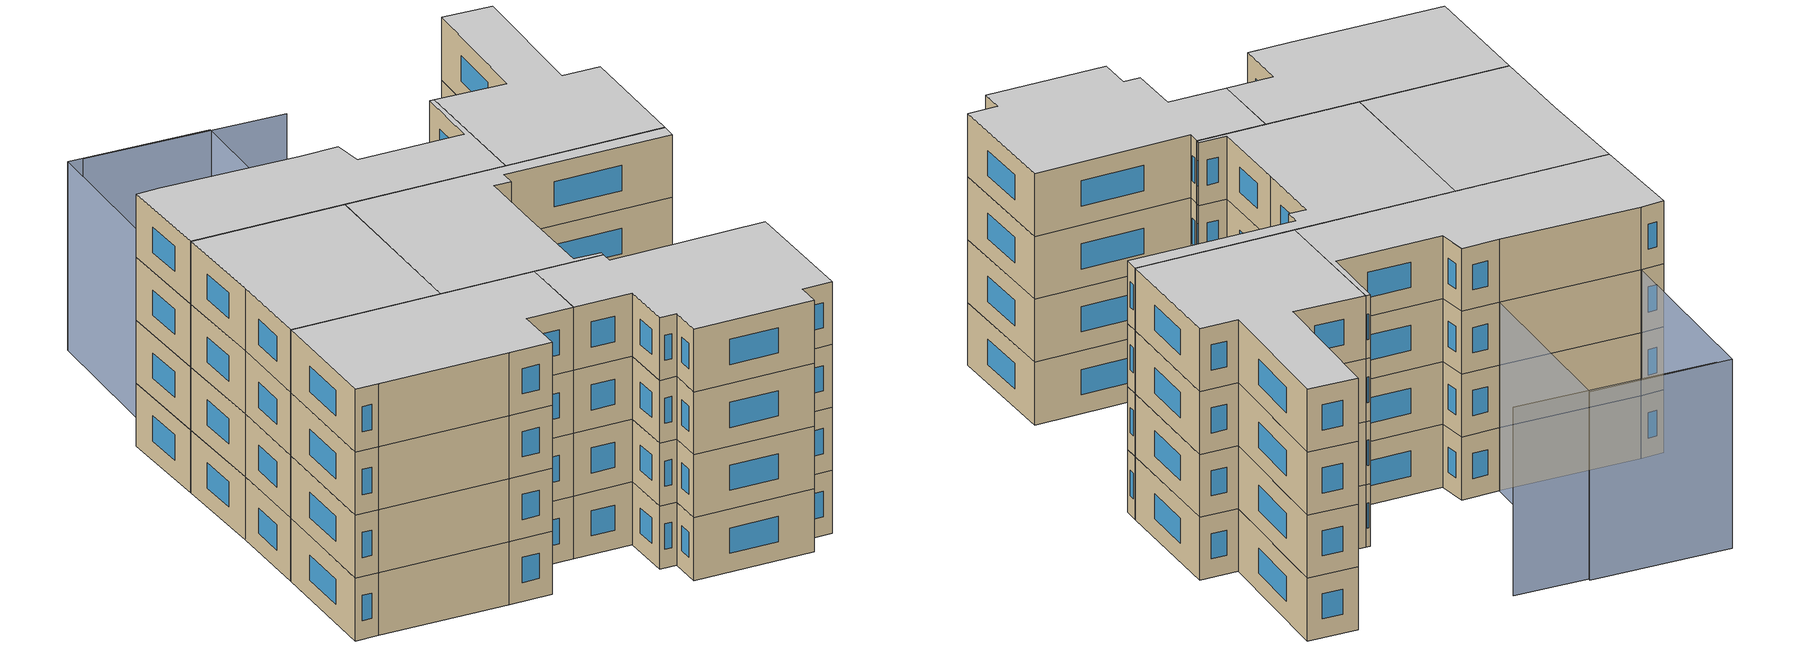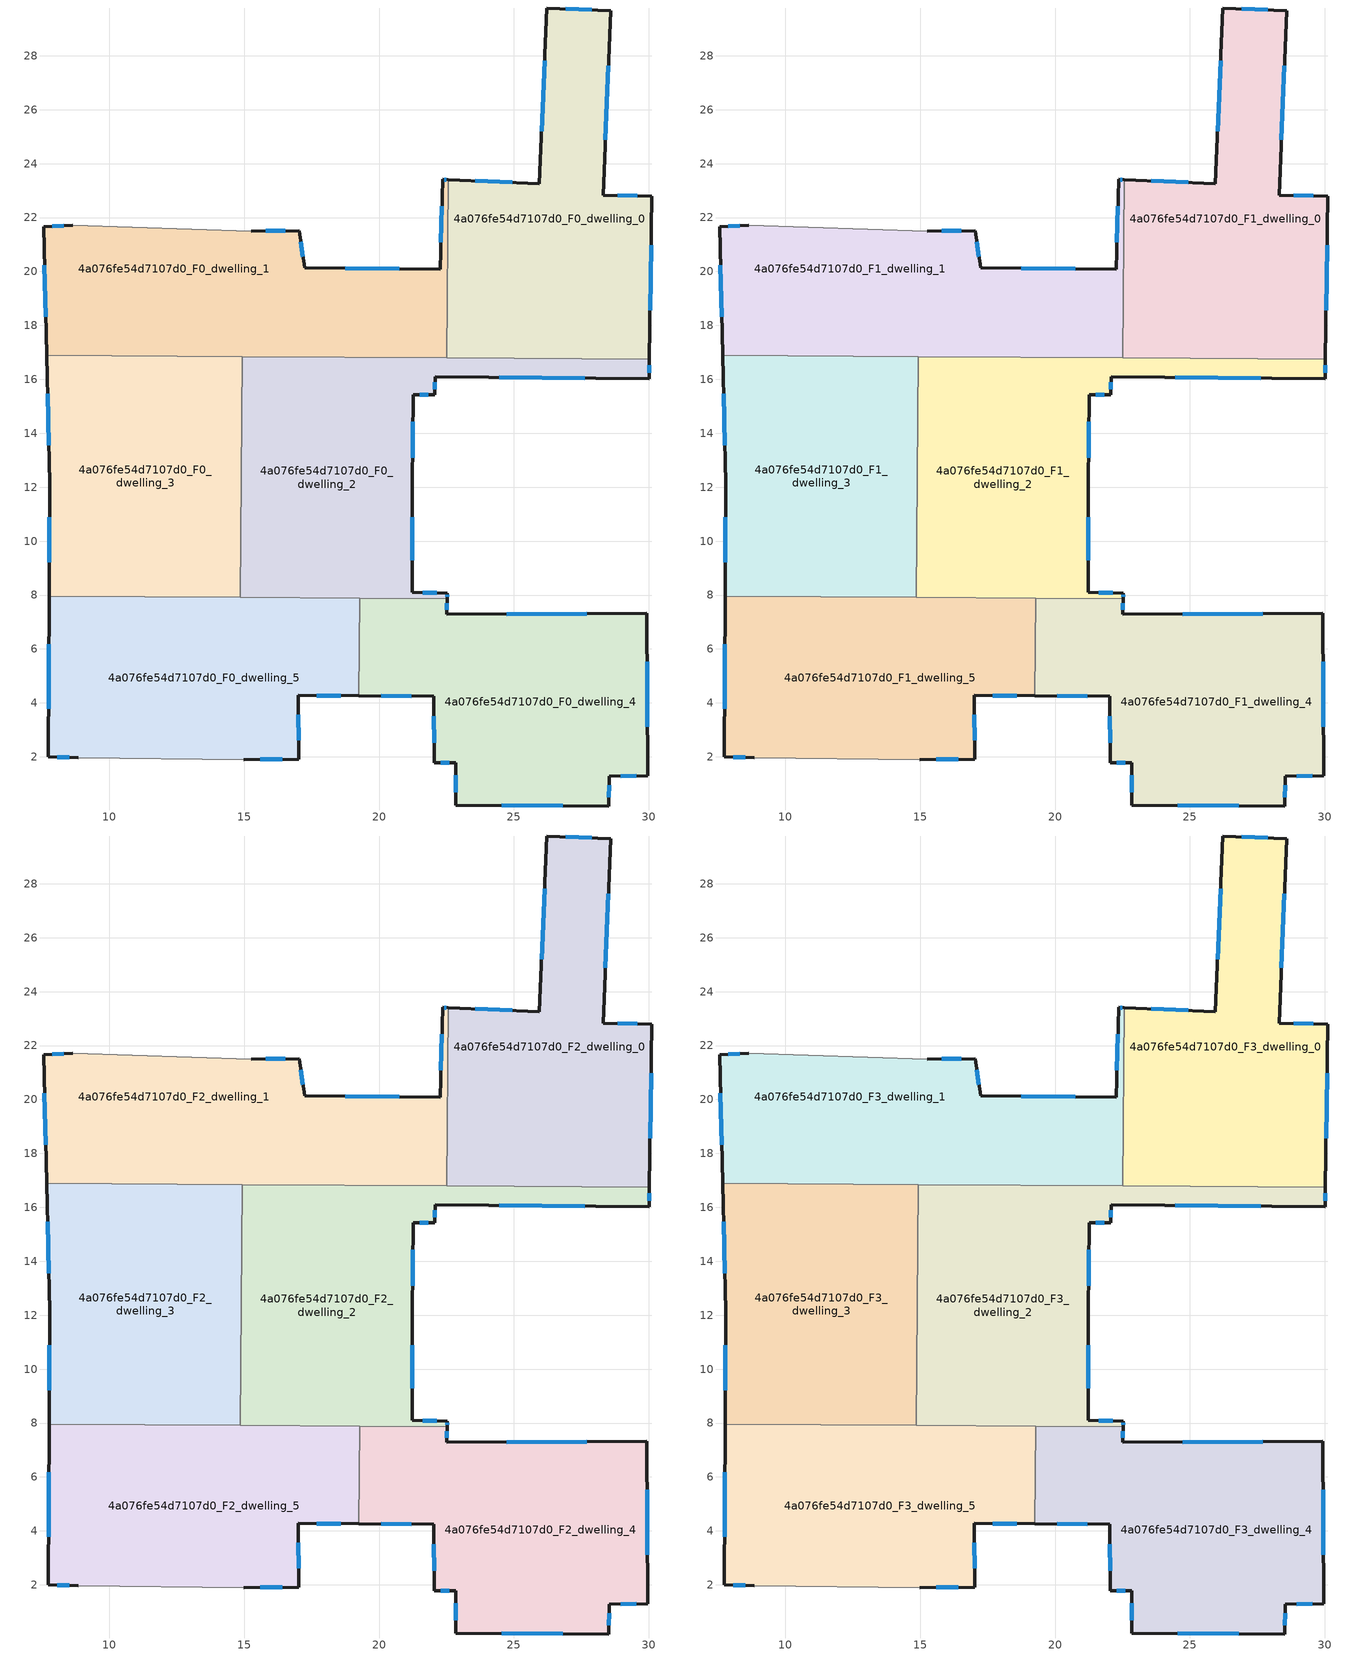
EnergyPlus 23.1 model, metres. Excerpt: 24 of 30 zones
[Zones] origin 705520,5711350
4a076fe54d7107d0_F0_dwelling_0
 floor ground (EU_floor_Construction): 28.59,29.67 28.31,22.83 30.12,22.79 30.02,16.74 22.52,16.79 22.56,23.4 25.94,23.26 26.22,29.77 z0
 wall outside (EU_wall_Construction): 30.02,16.74 30.12,22.79 28.31,22.83 28.59,29.67 26.22,29.77 25.94,23.26 22.56,23.4 z0:3
 wall to 4a076fe54d7107d0_F0_dwelling_1 (EU_wall_Construction): 22.56,23.4 22.52,16.79 z0:3
 wall to 4a076fe54d7107d0_F0_dwelling_2 (EU_wall_Construction): 22.52,16.79 30.02,16.74 z0:3
 window (EU_Window_Construction): 27.88,29.7 26.93,29.74 / 28.39,24.88 28.51,27.62 / 29.58,22.8 28.85,22.82 / 30.05,18.55 30.09,20.98 / 24.93,23.3 23.57,23.36 / 26.14,27.82 26.03,25.21 z0.9:2.1
4a076fe54d7107d0_F0_dwelling_1
 floor ground (EU_floor_Construction): 22.56,23.4 22.52,16.79 7.67,16.89 7.56,21.66 8.63,21.71 15.27,21.5 17.05,21.52 17.23,20.13 22.26,20.09 22.35,23.41 z0
 wall outside (EU_wall_Construction): 22.56,23.4 22.35,23.41 22.26,20.09 17.23,20.13 17.05,21.52 15.27,21.5 / 8.63,21.71 7.56,21.66 7.67,16.89 z0:3
 wall adiabatic (EU_wall_Construction): 15.27,21.5 8.63,21.71 z0:3
 wall to 4a076fe54d7107d0_F0_dwelling_3 (EU_wall_Construction): 7.67,16.89 14.92,16.84 z0:3
 wall to 4a076fe54d7107d0_F0_dwelling_2 (EU_wall_Construction): 14.92,16.84 22.52,16.79 z0:3
 window (EU_Window_Construction): 22.5,23.41 22.41,23.41 / 7.59,20.23 7.63,18.32 / 8.31,21.69 7.88,21.67 / 16.51,21.51 15.8,21.5 / 17.18,20.55 17.1,21.1 / 20.75,20.1 18.74,20.12 / 22.32,22.42 22.29,21.08 z0.9:2.1
4a076fe54d7107d0_F0_dwelling_2
 floor ground (EU_floor_Construction): 30.02,16.74 30.01,16.03 22.07,16.1 22.07,15.43 21.26,15.43 21.23,12.09 21.23,8.1 22.52,8.07 22.52,7.87 14.86,7.92 14.92,16.84 z0
 wall outside (EU_wall_Construction): 22.52,7.87 22.52,8.07 21.23,8.1 21.23,12.09 21.26,15.43 22.07,15.43 22.07,16.1 30.01,16.03 30.02,16.74 z0:3
 wall to 4a076fe54d7107d0_F0_dwelling_5 (EU_wall_Construction): 14.86,7.92 19.27,7.89 z0:3
 wall to 4a076fe54d7107d0_F0_dwelling_3 (EU_wall_Construction): 14.92,16.84 14.86,7.92 z0:3
 wall to 4a076fe54d7107d0_F0_dwelling_4 (EU_wall_Construction): 19.27,7.89 22.52,7.87 z0:3
 window (EU_Window_Construction): 30.01,16.24 30.02,16.53 / 24.45,16.08 27.63,16.05 / 22.07,15.63 22.07,15.9 / 21.5,15.43 21.83,15.43 / 21.24,13.09 21.25,14.43 / 21.23,9.29 21.23,10.89 / 22.14,8.08 21.62,8.09 / 22.52,7.93 22.52,8.01 z0.9:2.1
4a076fe54d7107d0_F0_dwelling_3
 floor ground (EU_floor_Construction): 14.92,16.84 14.86,7.92 7.76,7.96 7.78,12.14 7.67,16.89 z0
 wall outside (EU_wall_Construction): 7.67,16.89 7.78,12.14 7.76,7.96 z0:3
 wall to 4a076fe54d7107d0_F0_dwelling_5 (EU_wall_Construction): 7.76,7.96 14.86,7.92 z0:3
 window (EU_Window_Construction): 7.7,15.47 7.75,13.56 / 7.78,10.89 7.77,9.21 z0.9:2.1
4a076fe54d7107d0_F0_dwelling_4
 floor ground (EU_floor_Construction): 29.93,7.33 29.96,1.3 28.54,1.28 28.52,0.18 22.84,0.21 22.85,1.78 22.05,1.79 22.02,4.25 19.25,4.26 19.27,7.89 22.52,7.87 22.51,7.28 z0
 wall outside (EU_wall_Construction): 19.25,4.26 22.02,4.25 22.05,1.79 22.85,1.78 22.84,0.21 28.52,0.18 28.54,1.28 29.96,1.3 29.93,7.33 22.51,7.28 22.52,7.87 z0:3
 wall to 4a076fe54d7107d0_F0_dwelling_5 (EU_wall_Construction): 19.27,7.89 19.25,4.26 z0:3
 window (EU_Window_Construction): 28.96,1.29 29.53,1.3 / 28.53,0.51 28.53,0.95 / 24.54,0.2 26.82,0.19 / 22.85,1.31 22.84,0.68 / 22.29,1.78 22.61,1.78 / 22.03,3.51 22.04,2.52 / 20.08,4.26 21.19,4.25 / 22.52,7.46 22.52,7.69 / 27.71,7.31 24.73,7.3 / 29.95,3.11 29.94,5.52 z0.9:2.1
4a076fe54d7107d0_F0_dwelling_5
 floor ground (EU_floor_Construction): 19.27,7.89 19.25,4.26 17.01,4.28 17.01,1.9 14.98,1.9 8.85,1.97 7.73,2 7.76,7.96 z0
 wall outside (EU_wall_Construction): 14.98,1.9 17.01,1.9 17.01,4.28 19.25,4.26 / 7.76,7.96 7.73,2 8.85,1.97 z0:3
 wall adiabatic (EU_wall_Construction): 8.85,1.97 14.98,1.9 z0:3
 window (EU_Window_Construction): 15.59,1.9 16.41,1.9 / 8.07,1.99 8.51,1.98 / 7.75,6.18 7.74,3.78 / 17.68,4.27 18.58,4.27 / 17.01,2.61 17.01,3.57 z0.9:2.1
4a076fe54d7107d0_F1_dwelling_0
 floor to 4a076fe54d7107d0_F0_dwelling_0 (EU_floor_Construction): 28.59,29.67 28.31,22.83 30.12,22.79 30.02,16.74 22.52,16.79 22.56,23.4 25.94,23.26 26.22,29.77 z3
 wall outside (EU_wall_Construction): 30.02,16.74 30.12,22.79 28.31,22.83 28.59,29.67 26.22,29.77 25.94,23.26 22.56,23.4 z3:6
 wall to 4a076fe54d7107d0_F1_dwelling_1 (EU_wall_Construction): 22.56,23.4 22.52,16.79 z3:6
 wall to 4a076fe54d7107d0_F1_dwelling_2 (EU_wall_Construction): 22.52,16.79 30.02,16.74 z3:6
 window (EU_Window_Construction): 27.88,29.7 26.93,29.74 / 28.39,24.88 28.51,27.62 / 29.58,22.8 28.85,22.82 / 30.05,18.55 30.09,20.98 / 24.93,23.3 23.57,23.36 / 26.14,27.82 26.03,25.21 z3.9:5.1
4a076fe54d7107d0_F1_dwelling_1
 floor to 4a076fe54d7107d0_F0_dwelling_1 (EU_floor_Construction): 22.56,23.4 22.52,16.79 7.67,16.89 7.55,21.66 8.63,21.71 15.27,21.5 17.04,21.52 17.23,20.13 22.26,20.09 22.35,23.41 z3
 wall outside (EU_wall_Construction): 22.56,23.4 22.35,23.41 22.26,20.09 17.23,20.13 17.05,21.52 15.27,21.5 / 8.63,21.71 7.56,21.66 7.67,16.89 z3:6
 wall adiabatic (EU_wall_Construction): 15.27,21.5 8.63,21.71 z3:6
 wall to 4a076fe54d7107d0_F1_dwelling_3 (EU_wall_Construction): 7.67,16.89 14.92,16.84 z3:6
 wall to 4a076fe54d7107d0_F1_dwelling_2 (EU_wall_Construction): 14.92,16.84 22.52,16.79 z3:6
 window (EU_Window_Construction): 22.5,23.41 22.41,23.41 / 7.59,20.23 7.63,18.32 / 8.31,21.69 7.88,21.67 / 16.51,21.51 15.8,21.5 / 17.18,20.55 17.1,21.1 / 20.75,20.1 18.74,20.12 / 22.32,22.42 22.29,21.08 z3.9:5.1
4a076fe54d7107d0_F1_dwelling_2
 floor to 4a076fe54d7107d0_F0_dwelling_2 (EU_floor_Construction): 30.02,16.74 30.01,16.03 22.07,16.1 22.07,15.43 21.26,15.43 21.23,12.09 21.23,8.1 22.52,8.07 22.52,7.87 14.86,7.92 14.92,16.84 z3
 wall outside (EU_wall_Construction): 22.52,7.87 22.52,8.07 21.23,8.1 21.23,12.09 21.26,15.43 22.07,15.43 22.07,16.1 30.01,16.03 30.02,16.74 z3:6
 wall to 4a076fe54d7107d0_F1_dwelling_5 (EU_wall_Construction): 14.86,7.92 19.27,7.89 z3:6
 wall to 4a076fe54d7107d0_F1_dwelling_3 (EU_wall_Construction): 14.92,16.84 14.86,7.92 z3:6
 wall to 4a076fe54d7107d0_F1_dwelling_4 (EU_wall_Construction): 19.27,7.89 22.52,7.87 z3:6
 window (EU_Window_Construction): 30.01,16.24 30.02,16.53 / 24.45,16.08 27.63,16.05 / 22.07,15.63 22.07,15.9 / 21.5,15.43 21.83,15.43 / 21.24,13.09 21.25,14.43 / 21.23,9.29 21.23,10.89 / 22.14,8.08 21.62,8.09 / 22.52,7.93 22.52,8.01 z3.9:5.1
4a076fe54d7107d0_F1_dwelling_3
 floor to 4a076fe54d7107d0_F0_dwelling_3 (EU_floor_Construction): 14.92,16.84 14.86,7.92 7.76,7.96 7.78,12.14 7.67,16.89 z3
 wall outside (EU_wall_Construction): 7.67,16.89 7.78,12.14 7.76,7.96 z3:6
 wall to 4a076fe54d7107d0_F1_dwelling_5 (EU_wall_Construction): 7.76,7.96 14.86,7.92 z3:6
 window (EU_Window_Construction): 7.7,15.47 7.75,13.56 / 7.78,10.89 7.77,9.21 z3.9:5.1
4a076fe54d7107d0_F1_dwelling_4
 floor to 4a076fe54d7107d0_F0_dwelling_4 (EU_floor_Construction): 29.92,7.33 29.96,1.3 28.54,1.28 28.52,0.18 22.84,0.21 22.85,1.78 22.05,1.79 22.02,4.25 19.25,4.26 19.27,7.89 22.52,7.87 22.51,7.28 z3
 wall outside (EU_wall_Construction): 19.25,4.26 22.02,4.25 22.05,1.79 22.85,1.78 22.84,0.21 28.52,0.18 28.54,1.28 29.96,1.3 29.93,7.33 22.51,7.28 22.52,7.87 z3:6
 wall to 4a076fe54d7107d0_F1_dwelling_5 (EU_wall_Construction): 19.27,7.89 19.25,4.26 z3:6
 window (EU_Window_Construction): 28.96,1.29 29.53,1.3 / 28.53,0.51 28.53,0.95 / 24.54,0.2 26.82,0.19 / 22.85,1.31 22.84,0.68 / 22.29,1.78 22.61,1.78 / 22.03,3.51 22.04,2.52 / 20.08,4.26 21.19,4.25 / 22.52,7.46 22.52,7.69 / 27.71,7.31 24.73,7.3 / 29.95,3.11 29.94,5.52 z3.9:5.1
4a076fe54d7107d0_F1_dwelling_5
 floor to 4a076fe54d7107d0_F0_dwelling_5 (EU_floor_Construction): 19.27,7.89 19.25,4.26 17.01,4.28 17.01,1.9 14.98,1.9 8.85,1.97 7.73,2 7.76,7.96 z3
 wall outside (EU_wall_Construction): 14.98,1.9 17.01,1.9 17.01,4.28 19.25,4.26 / 7.76,7.96 7.73,2 8.85,1.97 z3:6
 wall adiabatic (EU_wall_Construction): 8.85,1.97 14.98,1.9 z3:6
 window (EU_Window_Construction): 15.59,1.9 16.41,1.9 / 8.07,1.99 8.51,1.98 / 7.75,6.18 7.74,3.78 / 17.68,4.27 18.58,4.27 / 17.01,2.61 17.01,3.57 z3.9:5.1
4a076fe54d7107d0_F2_dwelling_0
 floor to 4a076fe54d7107d0_F1_dwelling_0 (EU_floor_Construction): 28.59,29.67 28.31,22.83 30.12,22.79 30.02,16.74 22.52,16.79 22.56,23.4 25.94,23.26 26.22,29.77 z6
 wall outside (EU_wall_Construction): 30.02,16.74 30.12,22.79 28.31,22.83 28.59,29.67 26.22,29.77 25.94,23.26 22.56,23.4 z6:9
 wall to 4a076fe54d7107d0_F2_dwelling_1 (EU_wall_Construction): 22.56,23.4 22.52,16.79 z6:9
 wall to 4a076fe54d7107d0_F2_dwelling_2 (EU_wall_Construction): 22.52,16.79 30.02,16.74 z6:9
 window (EU_Window_Construction): 27.88,29.7 26.93,29.74 / 28.39,24.88 28.51,27.62 / 29.58,22.8 28.85,22.82 / 30.05,18.55 30.09,20.98 / 24.93,23.3 23.57,23.36 / 26.14,27.82 26.03,25.21 z6.9:8.1
4a076fe54d7107d0_F2_dwelling_1
 floor to 4a076fe54d7107d0_F1_dwelling_1 (EU_floor_Construction): 22.56,23.4 22.52,16.79 7.67,16.89 7.55,21.66 8.63,21.71 15.27,21.5 17.04,21.52 17.23,20.13 22.26,20.09 22.35,23.41 z6
 wall outside (EU_wall_Construction): 22.56,23.4 22.35,23.41 22.26,20.09 17.23,20.13 17.05,21.52 15.27,21.5 / 8.63,21.71 7.56,21.66 7.67,16.89 z6:9
 wall adiabatic (EU_wall_Construction): 15.27,21.5 8.63,21.71 z6:9
 wall to 4a076fe54d7107d0_F2_dwelling_3 (EU_wall_Construction): 7.67,16.89 14.92,16.84 z6:9
 wall to 4a076fe54d7107d0_F2_dwelling_2 (EU_wall_Construction): 14.92,16.84 22.52,16.79 z6:9
 window (EU_Window_Construction): 22.5,23.41 22.41,23.41 / 7.59,20.23 7.63,18.32 / 8.31,21.69 7.88,21.67 / 16.51,21.51 15.8,21.5 / 17.18,20.55 17.1,21.1 / 20.75,20.1 18.74,20.12 / 22.32,22.42 22.29,21.08 z6.9:8.1
4a076fe54d7107d0_F2_dwelling_2
 floor to 4a076fe54d7107d0_F1_dwelling_2 (EU_floor_Construction): 30.02,16.74 30.01,16.03 22.07,16.1 22.07,15.43 21.26,15.43 21.23,12.09 21.23,8.1 22.52,8.07 22.52,7.87 14.86,7.92 14.92,16.84 z6
 wall outside (EU_wall_Construction): 22.52,7.87 22.52,8.07 21.23,8.1 21.23,12.09 21.26,15.43 22.07,15.43 22.07,16.1 30.01,16.03 30.02,16.74 z6:9
 wall to 4a076fe54d7107d0_F2_dwelling_5 (EU_wall_Construction): 14.86,7.92 19.27,7.89 z6:9
 wall to 4a076fe54d7107d0_F2_dwelling_3 (EU_wall_Construction): 14.92,16.84 14.86,7.92 z6:9
 wall to 4a076fe54d7107d0_F2_dwelling_4 (EU_wall_Construction): 19.27,7.89 22.52,7.87 z6:9
 window (EU_Window_Construction): 30.01,16.24 30.02,16.53 / 24.45,16.08 27.63,16.05 / 22.07,15.63 22.07,15.9 / 21.5,15.43 21.83,15.43 / 21.24,13.09 21.25,14.43 / 21.23,9.29 21.23,10.89 / 22.14,8.08 21.62,8.09 / 22.52,7.93 22.52,8.01 z6.9:8.1
4a076fe54d7107d0_F2_dwelling_3
 floor to 4a076fe54d7107d0_F1_dwelling_3 (EU_floor_Construction): 14.92,16.84 14.86,7.92 7.76,7.96 7.78,12.14 7.67,16.89 z6
 wall outside (EU_wall_Construction): 7.67,16.89 7.78,12.14 7.76,7.96 z6:9
 wall to 4a076fe54d7107d0_F2_dwelling_5 (EU_wall_Construction): 7.76,7.96 14.86,7.92 z6:9
 window (EU_Window_Construction): 7.7,15.47 7.75,13.56 / 7.78,10.89 7.77,9.21 z6.9:8.1
4a076fe54d7107d0_F2_dwelling_4
 floor to 4a076fe54d7107d0_F1_dwelling_4 (EU_floor_Construction): 29.92,7.33 29.96,1.3 28.54,1.28 28.52,0.18 22.84,0.21 22.85,1.78 22.05,1.79 22.02,4.25 19.25,4.26 19.27,7.89 22.52,7.87 22.51,7.28 z6
 wall outside (EU_wall_Construction): 19.25,4.26 22.02,4.25 22.05,1.79 22.85,1.78 22.84,0.21 28.52,0.18 28.54,1.28 29.96,1.3 29.93,7.33 22.51,7.28 22.52,7.87 z6:9
 wall to 4a076fe54d7107d0_F2_dwelling_5 (EU_wall_Construction): 19.27,7.89 19.25,4.26 z6:9
 window (EU_Window_Construction): 28.96,1.29 29.53,1.3 / 28.53,0.51 28.53,0.95 / 24.54,0.2 26.82,0.19 / 22.85,1.31 22.84,0.68 / 22.29,1.78 22.61,1.78 / 22.03,3.51 22.04,2.52 / 20.08,4.26 21.19,4.25 / 22.52,7.46 22.52,7.69 / 27.71,7.31 24.73,7.3 / 29.95,3.11 29.94,5.52 z6.9:8.1
4a076fe54d7107d0_F2_dwelling_5
 floor to 4a076fe54d7107d0_F1_dwelling_5 (EU_floor_Construction): 19.27,7.89 19.25,4.26 17.01,4.28 17.01,1.9 14.98,1.9 8.85,1.97 7.73,2 7.76,7.96 z6
 wall outside (EU_wall_Construction): 14.98,1.9 17.01,1.9 17.01,4.28 19.25,4.26 / 7.76,7.96 7.73,2 8.85,1.97 z6:9
 wall adiabatic (EU_wall_Construction): 8.85,1.97 14.98,1.9 z6:9
 window (EU_Window_Construction): 15.59,1.9 16.41,1.9 / 8.07,1.99 8.51,1.98 / 7.75,6.18 7.74,3.78 / 17.68,4.27 18.58,4.27 / 17.01,2.61 17.01,3.57 z6.9:8.1
4a076fe54d7107d0_F3_dwelling_0
 floor to 4a076fe54d7107d0_F2_dwelling_0 (EU_floor_Construction): 28.59,29.67 28.31,22.83 30.12,22.79 30.02,16.74 22.52,16.79 22.56,23.4 25.94,23.26 26.22,29.77 z9
 wall outside (EU_wall_Construction): 30.02,16.74 30.12,22.79 28.31,22.83 28.59,29.67 26.22,29.77 25.94,23.26 22.56,23.4 z9:12
 wall to 4a076fe54d7107d0_F3_dwelling_1 (EU_wall_Construction): 22.56,23.4 22.52,16.79 z9:12
 wall to 4a076fe54d7107d0_F3_dwelling_2 (EU_wall_Construction): 22.52,16.79 30.02,16.74 z9:12
 window (EU_Window_Construction): 27.88,29.7 26.93,29.74 / 28.39,24.88 28.51,27.62 / 29.58,22.8 28.85,22.82 / 30.05,18.55 30.09,20.98 / 24.93,23.3 23.57,23.36 / 26.14,27.82 26.03,25.21 z9.9:11.1
 ceiling to 4a076fe54d7107d0_F4_dwelling_0 (EU_floor_Construction): 30.02,16.74 30.12,22.79 28.31,22.83 28.59,29.67 26.22,29.77 25.94,23.26 22.56,23.4 22.52,16.79 z12
4a076fe54d7107d0_F3_dwelling_1
 floor to 4a076fe54d7107d0_F2_dwelling_1 (EU_floor_Construction): 22.56,23.4 22.52,16.79 7.67,16.89 7.55,21.66 8.63,21.71 15.27,21.5 17.04,21.52 17.23,20.13 22.26,20.09 22.35,23.41 z9
 wall outside (EU_wall_Construction): 22.56,23.4 22.35,23.41 22.26,20.09 17.23,20.13 17.05,21.52 15.27,21.5 / 8.63,21.71 7.56,21.66 7.67,16.89 z9:12
 wall adiabatic (EU_wall_Construction): 15.27,21.5 8.63,21.71 z9:12
 wall to 4a076fe54d7107d0_F3_dwelling_3 (EU_wall_Construction): 7.67,16.89 14.92,16.84 z9:12
 wall to 4a076fe54d7107d0_F3_dwelling_2 (EU_wall_Construction): 14.92,16.84 22.52,16.79 z9:12
 window (EU_Window_Construction): 22.5,23.41 22.41,23.41 / 7.59,20.23 7.63,18.32 / 8.31,21.69 7.88,21.67 / 16.51,21.51 15.8,21.5 / 17.18,20.55 17.1,21.1 / 20.75,20.1 18.74,20.12 / 22.32,22.42 22.29,21.08 z9.9:11.1
 ceiling to 4a076fe54d7107d0_F4_dwelling_1 (EU_floor_Construction): 22.52,16.79 22.56,23.4 22.35,23.41 22.26,20.09 17.23,20.13 17.04,21.52 15.27,21.5 8.63,21.71 7.55,21.66 7.67,16.89 z12
4a076fe54d7107d0_F3_dwelling_2
 floor to 4a076fe54d7107d0_F2_dwelling_2 (EU_floor_Construction): 30.02,16.74 30.01,16.03 22.07,16.1 22.07,15.43 21.26,15.43 21.23,12.09 21.23,8.1 22.52,8.07 22.52,7.87 14.86,7.92 14.92,16.84 z9
 wall outside (EU_wall_Construction): 22.52,7.87 22.52,8.07 21.23,8.1 21.23,12.09 21.26,15.43 22.07,15.43 22.07,16.1 30.01,16.03 30.02,16.74 z9:12
 wall to 4a076fe54d7107d0_F3_dwelling_5 (EU_wall_Construction): 14.86,7.92 19.27,7.89 z9:12
 wall to 4a076fe54d7107d0_F3_dwelling_3 (EU_wall_Construction): 14.92,16.84 14.86,7.92 z9:12
 wall to 4a076fe54d7107d0_F3_dwelling_4 (EU_wall_Construction): 19.27,7.89 22.52,7.87 z9:12
 window (EU_Window_Construction): 30.01,16.24 30.02,16.53 / 24.45,16.08 27.63,16.05 / 22.07,15.63 22.07,15.9 / 21.5,15.43 21.83,15.43 / 21.24,13.09 21.25,14.43 / 21.23,9.29 21.23,10.89 / 22.14,8.08 21.62,8.09 / 22.52,7.93 22.52,8.01 z9.9:11.1
 ceiling to 4a076fe54d7107d0_F4_dwelling_2 (EU_floor_Construction): 22.52,8.07 21.23,8.1 21.23,12.09 21.26,15.43 22.07,15.43 22.07,16.1 30.01,16.03 30.02,16.74 14.92,16.84 14.86,7.92 22.52,7.87 z12
4a076fe54d7107d0_F3_dwelling_3
 floor to 4a076fe54d7107d0_F2_dwelling_3 (EU_floor_Construction): 14.92,16.84 14.86,7.92 7.76,7.96 7.78,12.14 7.67,16.89 z9
 wall outside (EU_wall_Construction): 7.67,16.89 7.78,12.14 7.76,7.96 z9:12
 wall to 4a076fe54d7107d0_F3_dwelling_5 (EU_wall_Construction): 7.76,7.96 14.86,7.92 z9:12
 window (EU_Window_Construction): 7.7,15.47 7.75,13.56 / 7.78,10.89 7.77,9.21 z9.9:11.1
 ceiling to 4a076fe54d7107d0_F4_dwelling_3 (EU_floor_Construction): 14.86,7.92 14.92,16.84 7.67,16.89 7.78,12.14 7.76,7.96 z12
4a076fe54d7107d0_F3_dwelling_4
 floor to 4a076fe54d7107d0_F2_dwelling_4 (EU_floor_Construction): 29.92,7.33 29.96,1.3 28.54,1.28 28.52,0.18 22.84,0.21 22.85,1.78 22.05,1.79 22.02,4.25 19.25,4.26 19.27,7.89 22.52,7.87 22.51,7.28 z9
 wall outside (EU_wall_Construction): 19.25,4.26 22.02,4.25 22.05,1.79 22.85,1.78 22.84,0.21 28.52,0.18 28.54,1.28 29.96,1.3 29.93,7.33 22.51,7.28 22.52,7.87 z9:12
 wall to 4a076fe54d7107d0_F3_dwelling_5 (EU_wall_Construction): 19.27,7.89 19.25,4.26 z9:12
 window (EU_Window_Construction): 28.96,1.29 29.53,1.3 / 28.53,0.51 28.53,0.95 / 24.54,0.2 26.82,0.19 / 22.85,1.31 22.84,0.68 / 22.29,1.78 22.61,1.78 / 22.03,3.51 22.04,2.52 / 20.08,4.26 21.19,4.25 / 22.52,7.46 22.52,7.69 / 27.71,7.31 24.73,7.3 / 29.95,3.11 29.94,5.52 z9.9:11.1
 ceiling to 4a076fe54d7107d0_F4_dwelling_4 (EU_floor_Construction): 29.96,1.3 29.92,7.33 22.51,7.28 22.52,7.87 19.27,7.89 19.25,4.26 22.02,4.25 22.05,1.79 22.85,1.78 22.84,0.21 28.52,0.18 28.54,1.28 z12
4a076fe54d7107d0_F3_dwelling_5
 floor to 4a076fe54d7107d0_F2_dwelling_5 (EU_floor_Construction): 19.27,7.89 19.25,4.26 17.01,4.28 17.01,1.9 14.98,1.9 8.85,1.97 7.73,2 7.76,7.96 z9
 wall outside (EU_wall_Construction): 14.98,1.9 17.01,1.9 17.01,4.28 19.25,4.26 / 7.76,7.96 7.73,2 8.85,1.97 z9:12
 wall adiabatic (EU_wall_Construction): 8.85,1.97 14.98,1.9 z9:12
 window (EU_Window_Construction): 15.59,1.9 16.41,1.9 / 8.07,1.99 8.51,1.98 / 7.75,6.18 7.74,3.78 / 17.68,4.27 18.58,4.27 / 17.01,2.61 17.01,3.57 z9.9:11.1
 ceiling to 4a076fe54d7107d0_F4_dwelling_5 (EU_floor_Construction): 17.01,1.9 17.01,4.28 19.25,4.26 19.27,7.89 7.76,7.96 7.73,2 8.85,1.97 14.98,1.9 z12
shading: 8.85,1.97 14.98,2.05 / 19.03,30.09 9.6,30.47 / 15.55,30.33 15.27,21.5 / 15.27,21.5 8.63,21.71 / 8.63,21.71 8.91,30.54 / 8.91,30.54 15.55,30.33 z0:9
[Building]
EU S2 Campaign: North Axis=0; Terrain=City; Solar Distribution=FullExterior
[Site:Location]
London: Latitude=51.5; Longitude=-0.5; Time Zone=0; Elevation=25
[SizingPeriod:WeatherFileDays]
AnnualSizingPeriod: Begin Month=1; Begin Day of Month=1; End Month=12; End Day of Month=31; Day of Week for Start Day=Monday; Use Weather File Daylight Saving Period=No; Use Weather File Rain and Snow Indicators=No
[MATERIAL]
EU_InternalMass_Material: Roughness=MediumRough; Thickness=0.1; Conductivity=1; Density=1800; Specific Heat=900; Thermal Absorptance=0.9; Solar Absorptance=0.7; Visible Absorptance=0.7
[MATERIAL:NOMASS] Roughness=MediumRough; Thermal Absorptance=0.9; Solar Absorptance=0.7; Visible Absorptance=0.7
Name | Thermal Resistance
EU_wall_NoMass | 1.04674
EU_floor_NoMass | 2.04616
[WINDOWMATERIAL:SIMPLEGLAZINGSYSTEM]
EU_Window_SimpleGlazing: UFactor=4.25843; Solar Heat Gain Coefficient=0.85; Visible Transmittance=0.85
[CONSTRUCTION]
EU_wall_Construction: EU_wall_NoMass
EU_floor_Construction: EU_floor_NoMass
EU_Window_Construction: EU_Window_SimpleGlazing
EU_InternalMass_Construction: EU_InternalMass_Material
[ZONE] Type=1; Multiplier=1; Ceiling Height=autocalculate; Floor Area=autocalculate; Part of Total Floor Area=Yes
Name | Volume
4a076fe54d7107d0_F0_dwelling_0 | 191.169
4a076fe54d7107d0_F1_dwelling_0; 4a076fe54d7107d0_F2_dwelling_0; 4a076fe54d7107d0_F3_dwelling_0; 4a076fe54d7107d0_F1_dwelling_3; 4a076fe54d7107d0_F2_dwelling_3; 4a076fe54d7107d0_F3_dwelling_3; 4a076fe54d7107d0_F0_dwelling_5 | 191.167
4a076fe54d7107d0_F0_dwelling_1 | 191.159
4a076fe54d7107d0_F1_dwelling_1; 4a076fe54d7107d0_F2_dwelling_1; 4a076fe54d7107d0_F3_dwelling_1 | 191.161
4a076fe54d7107d0_F0_dwelling_2 | 191.179
4a076fe54d7107d0_F1_dwelling_2; 4a076fe54d7107d0_F2_dwelling_2; 4a076fe54d7107d0_F3_dwelling_2 | 191.177
4a076fe54d7107d0_F0_dwelling_3 | 191.166
4a076fe54d7107d0_F0_dwelling_4; 4a076fe54d7107d0_F1_dwelling_4; 4a076fe54d7107d0_F2_dwelling_4; 4a076fe54d7107d0_F3_dwelling_4 | 191.18
4a076fe54d7107d0_F1_dwelling_5; 4a076fe54d7107d0_F2_dwelling_5; 4a076fe54d7107d0_F3_dwelling_5 | 191.165
[INTERNALMASS] Construction=EU_InternalMass_Construction
Name | Zone or ZoneList | Surface Area
4a076fe54d7107d0_F0_dwelling_0_EU_InternalMass | 4a076fe54d7107d0_F0_dwelling_0 | 63.7237
4a076fe54d7107d0_F0_dwelling_1_EU_InternalMass | 4a076fe54d7107d0_F0_dwelling_1 | 63.7186
4a076fe54d7107d0_F0_dwelling_2_EU_InternalMass | 4a076fe54d7107d0_F0_dwelling_2 | 63.7267
4a076fe54d7107d0_F0_dwelling_3_EU_InternalMass | 4a076fe54d7107d0_F0_dwelling_3 | 63.7228
4a076fe54d7107d0_F0_dwelling_4_EU_InternalMass | 4a076fe54d7107d0_F0_dwelling_4 | 63.7259
4a076fe54d7107d0_F0_dwelling_5_EU_InternalMass | 4a076fe54d7107d0_F0_dwelling_5 | 63.7207
4a076fe54d7107d0_F1_dwelling_0_EU_InternalMass | 4a076fe54d7107d0_F1_dwelling_0 | 63.7237
4a076fe54d7107d0_F1_dwelling_1_EU_InternalMass | 4a076fe54d7107d0_F1_dwelling_1 | 63.7186
4a076fe54d7107d0_F1_dwelling_2_EU_InternalMass | 4a076fe54d7107d0_F1_dwelling_2 | 63.7267
4a076fe54d7107d0_F1_dwelling_3_EU_InternalMass | 4a076fe54d7107d0_F1_dwelling_3 | 63.7228
4a076fe54d7107d0_F1_dwelling_4_EU_InternalMass | 4a076fe54d7107d0_F1_dwelling_4 | 63.7259
4a076fe54d7107d0_F1_dwelling_5_EU_InternalMass | 4a076fe54d7107d0_F1_dwelling_5 | 63.7207
4a076fe54d7107d0_F2_dwelling_0_EU_InternalMass | 4a076fe54d7107d0_F2_dwelling_0 | 63.7237
4a076fe54d7107d0_F2_dwelling_1_EU_InternalMass | 4a076fe54d7107d0_F2_dwelling_1 | 63.7186
4a076fe54d7107d0_F2_dwelling_2_EU_InternalMass | 4a076fe54d7107d0_F2_dwelling_2 | 63.7267
4a076fe54d7107d0_F2_dwelling_3_EU_InternalMass | 4a076fe54d7107d0_F2_dwelling_3 | 63.7228
4a076fe54d7107d0_F2_dwelling_4_EU_InternalMass | 4a076fe54d7107d0_F2_dwelling_4 | 63.7259
4a076fe54d7107d0_F2_dwelling_5_EU_InternalMass | 4a076fe54d7107d0_F2_dwelling_5 | 63.7207
4a076fe54d7107d0_F3_dwelling_0_EU_InternalMass | 4a076fe54d7107d0_F3_dwelling_0 | 63.7237
4a076fe54d7107d0_F3_dwelling_1_EU_InternalMass | 4a076fe54d7107d0_F3_dwelling_1 | 63.7186
4a076fe54d7107d0_F3_dwelling_2_EU_InternalMass | 4a076fe54d7107d0_F3_dwelling_2 | 63.7267
4a076fe54d7107d0_F3_dwelling_3_EU_InternalMass | 4a076fe54d7107d0_F3_dwelling_3 | 63.7228
4a076fe54d7107d0_F3_dwelling_4_EU_InternalMass | 4a076fe54d7107d0_F3_dwelling_4 | 63.7259
4a076fe54d7107d0_F3_dwelling_5_EU_InternalMass | 4a076fe54d7107d0_F3_dwelling_5 | 63.7207
[OTHEREQUIPMENT] Fuel Type=Electricity; Design Level Calculation Method=Watts/Area; Power per Zone Floor Area=1; Fraction Latent=0; Fraction Radiant=0; Fraction Lost=0; Carbon Dioxide Generation Rate=0; EndUse Subcategory=EU_Step8_InternalGains
Name | Zone or ZoneList or Space or SpaceList | Schedule
EU_Step8_InternalGain_4a076fe54d7107d0_F0_dwelling_0_f000 | 4a076fe54d7107d0_F0_dwelling_0 | EU_Step8_GainSchedule_4a076fe54d7107d0_F0_dwelling_0_f000
EU_Step8_InternalGain_4a076fe54d7107d0_F0_dwelling_1_f000 | 4a076fe54d7107d0_F0_dwelling_1 | EU_Step8_GainSchedule_4a076fe54d7107d0_F0_dwelling_1_f000
EU_Step8_InternalGain_4a076fe54d7107d0_F0_dwelling_2_f000 | 4a076fe54d7107d0_F0_dwelling_2 | EU_Step8_GainSchedule_4a076fe54d7107d0_F0_dwelling_2_f000
EU_Step8_InternalGain_4a076fe54d7107d0_F0_dwelling_3_f000 | 4a076fe54d7107d0_F0_dwelling_3 | EU_Step8_GainSchedule_4a076fe54d7107d0_F0_dwelling_3_f000
EU_Step8_InternalGain_4a076fe54d7107d0_F0_dwelling_4_f000 | 4a076fe54d7107d0_F0_dwelling_4 | EU_Step8_GainSchedule_4a076fe54d7107d0_F0_dwelling_4_f000
EU_Step8_InternalGain_4a076fe54d7107d0_F0_dwelling_5_f000 | 4a076fe54d7107d0_F0_dwelling_5 | EU_Step8_GainSchedule_4a076fe54d7107d0_F0_dwelling_5_f000
EU_Step8_InternalGain_4a076fe54d7107d0_F1_dwelling_0_f000 | 4a076fe54d7107d0_F1_dwelling_0 | EU_Step8_GainSchedule_4a076fe54d7107d0_F1_dwelling_0_f000
EU_Step8_InternalGain_4a076fe54d7107d0_F1_dwelling_1_f000 | 4a076fe54d7107d0_F1_dwelling_1 | EU_Step8_GainSchedule_4a076fe54d7107d0_F1_dwelling_1_f000
EU_Step8_InternalGain_4a076fe54d7107d0_F1_dwelling_2_f000 | 4a076fe54d7107d0_F1_dwelling_2 | EU_Step8_GainSchedule_4a076fe54d7107d0_F1_dwelling_2_f000
EU_Step8_InternalGain_4a076fe54d7107d0_F1_dwelling_3_f000 | 4a076fe54d7107d0_F1_dwelling_3 | EU_Step8_GainSchedule_4a076fe54d7107d0_F1_dwelling_3_f000
EU_Step8_InternalGain_4a076fe54d7107d0_F1_dwelling_4_f000 | 4a076fe54d7107d0_F1_dwelling_4 | EU_Step8_GainSchedule_4a076fe54d7107d0_F1_dwelling_4_f000
EU_Step8_InternalGain_4a076fe54d7107d0_F1_dwelling_5_f000 | 4a076fe54d7107d0_F1_dwelling_5 | EU_Step8_GainSchedule_4a076fe54d7107d0_F1_dwelling_5_f000
EU_Step8_InternalGain_4a076fe54d7107d0_F2_dwelling_0_f000 | 4a076fe54d7107d0_F2_dwelling_0 | EU_Step8_GainSchedule_4a076fe54d7107d0_F2_dwelling_0_f000
EU_Step8_InternalGain_4a076fe54d7107d0_F2_dwelling_1_f000 | 4a076fe54d7107d0_F2_dwelling_1 | EU_Step8_GainSchedule_4a076fe54d7107d0_F2_dwelling_1_f000
EU_Step8_InternalGain_4a076fe54d7107d0_F2_dwelling_2_f000 | 4a076fe54d7107d0_F2_dwelling_2 | EU_Step8_GainSchedule_4a076fe54d7107d0_F2_dwelling_2_f000
EU_Step8_InternalGain_4a076fe54d7107d0_F2_dwelling_3_f000 | 4a076fe54d7107d0_F2_dwelling_3 | EU_Step8_GainSchedule_4a076fe54d7107d0_F2_dwelling_3_f000
EU_Step8_InternalGain_4a076fe54d7107d0_F2_dwelling_4_f000 | 4a076fe54d7107d0_F2_dwelling_4 | EU_Step8_GainSchedule_4a076fe54d7107d0_F2_dwelling_4_f000
EU_Step8_InternalGain_4a076fe54d7107d0_F2_dwelling_5_f000 | 4a076fe54d7107d0_F2_dwelling_5 | EU_Step8_GainSchedule_4a076fe54d7107d0_F2_dwelling_5_f000
EU_Step8_InternalGain_4a076fe54d7107d0_F3_dwelling_0_f000 | 4a076fe54d7107d0_F3_dwelling_0 | EU_Step8_GainSchedule_4a076fe54d7107d0_F3_dwelling_0_f000
EU_Step8_InternalGain_4a076fe54d7107d0_F3_dwelling_1_f000 | 4a076fe54d7107d0_F3_dwelling_1 | EU_Step8_GainSchedule_4a076fe54d7107d0_F3_dwelling_1_f000
EU_Step8_InternalGain_4a076fe54d7107d0_F3_dwelling_2_f000 | 4a076fe54d7107d0_F3_dwelling_2 | EU_Step8_GainSchedule_4a076fe54d7107d0_F3_dwelling_2_f000
EU_Step8_InternalGain_4a076fe54d7107d0_F3_dwelling_3_f000 | 4a076fe54d7107d0_F3_dwelling_3 | EU_Step8_GainSchedule_4a076fe54d7107d0_F3_dwelling_3_f000
EU_Step8_InternalGain_4a076fe54d7107d0_F3_dwelling_4_f000 | 4a076fe54d7107d0_F3_dwelling_4 | EU_Step8_GainSchedule_4a076fe54d7107d0_F3_dwelling_4_f000
EU_Step8_InternalGain_4a076fe54d7107d0_F3_dwelling_5_f000 | 4a076fe54d7107d0_F3_dwelling_5 | EU_Step8_GainSchedule_4a076fe54d7107d0_F3_dwelling_5_f000
[ZONEVENTILATION:DESIGNFLOWRATE] Schedule=EU_AlwaysOn; Design Flow Rate Calculation Method=AirChanges/Hour; Air Changes per Hour=0.488719; Ventilation Type=Natural; Fan Pressure Rise=0; Fan Total Efficiency=1; Constant Term Coefficient=1; Temperature Term Coefficient=0; Velocity Term Coefficient=0; Velocity Squared Term Coefficient=0; Minimum Indoor Temperature=-100; Maximum Indoor Temperature=100; Delta Temperature=-100; Minimum Outdoor Temperature=-100; Maximum Outdoor Temperature=100; Maximum Wind Speed=40
Name | Zone or ZoneList or Space or SpaceList
EU_ConstantAir_4a076fe54d7107d0_F0_dwelling_0 | 4a076fe54d7107d0_F0_dwelling_0
EU_ConstantAir_4a076fe54d7107d0_F0_dwelling_1 | 4a076fe54d7107d0_F0_dwelling_1
EU_ConstantAir_4a076fe54d7107d0_F0_dwelling_2 | 4a076fe54d7107d0_F0_dwelling_2
EU_ConstantAir_4a076fe54d7107d0_F0_dwelling_3 | 4a076fe54d7107d0_F0_dwelling_3
EU_ConstantAir_4a076fe54d7107d0_F0_dwelling_4 | 4a076fe54d7107d0_F0_dwelling_4
EU_ConstantAir_4a076fe54d7107d0_F0_dwelling_5 | 4a076fe54d7107d0_F0_dwelling_5
EU_ConstantAir_4a076fe54d7107d0_F1_dwelling_0 | 4a076fe54d7107d0_F1_dwelling_0
EU_ConstantAir_4a076fe54d7107d0_F1_dwelling_1 | 4a076fe54d7107d0_F1_dwelling_1
EU_ConstantAir_4a076fe54d7107d0_F1_dwelling_2 | 4a076fe54d7107d0_F1_dwelling_2
EU_ConstantAir_4a076fe54d7107d0_F1_dwelling_3 | 4a076fe54d7107d0_F1_dwelling_3
EU_ConstantAir_4a076fe54d7107d0_F1_dwelling_4 | 4a076fe54d7107d0_F1_dwelling_4
EU_ConstantAir_4a076fe54d7107d0_F1_dwelling_5 | 4a076fe54d7107d0_F1_dwelling_5
EU_ConstantAir_4a076fe54d7107d0_F2_dwelling_0 | 4a076fe54d7107d0_F2_dwelling_0
EU_ConstantAir_4a076fe54d7107d0_F2_dwelling_1 | 4a076fe54d7107d0_F2_dwelling_1
EU_ConstantAir_4a076fe54d7107d0_F2_dwelling_2 | 4a076fe54d7107d0_F2_dwelling_2
EU_ConstantAir_4a076fe54d7107d0_F2_dwelling_3 | 4a076fe54d7107d0_F2_dwelling_3
EU_ConstantAir_4a076fe54d7107d0_F2_dwelling_4 | 4a076fe54d7107d0_F2_dwelling_4
EU_ConstantAir_4a076fe54d7107d0_F2_dwelling_5 | 4a076fe54d7107d0_F2_dwelling_5
EU_ConstantAir_4a076fe54d7107d0_F3_dwelling_0 | 4a076fe54d7107d0_F3_dwelling_0
EU_ConstantAir_4a076fe54d7107d0_F3_dwelling_1 | 4a076fe54d7107d0_F3_dwelling_1
EU_ConstantAir_4a076fe54d7107d0_F3_dwelling_2 | 4a076fe54d7107d0_F3_dwelling_2
EU_ConstantAir_4a076fe54d7107d0_F3_dwelling_3 | 4a076fe54d7107d0_F3_dwelling_3
EU_ConstantAir_4a076fe54d7107d0_F3_dwelling_4 | 4a076fe54d7107d0_F3_dwelling_4
EU_ConstantAir_4a076fe54d7107d0_F3_dwelling_5 | 4a076fe54d7107d0_F3_dwelling_5
[HVACTEMPLATE:THERMOSTAT] Constant Heating Setpoint=20; Constant Cooling Setpoint=50
EU_HeatOnly_4a076fe54d7107d0_F0_dwelling_0; EU_HeatOnly_4a076fe54d7107d0_F0_dwelling_1; EU_HeatOnly_4a076fe54d7107d0_F0_dwelling_2; EU_HeatOnly_4a076fe54d7107d0_F0_dwelling_3; EU_HeatOnly_4a076fe54d7107d0_F0_dwelling_4; EU_HeatOnly_4a076fe54d7107d0_F0_dwelling_5; EU_HeatOnly_4a076fe54d7107d0_F1_dwelling_0; EU_HeatOnly_4a076fe54d7107d0_F1_dwelling_1; EU_HeatOnly_4a076fe54d7107d0_F1_dwelling_2; EU_HeatOnly_4a076fe54d7107d0_F1_dwelling_3; EU_HeatOnly_4a076fe54d7107d0_F1_dwelling_4; EU_HeatOnly_4a076fe54d7107d0_F1_dwelling_5; EU_HeatOnly_4a076fe54d7107d0_F2_dwelling_0; EU_HeatOnly_4a076fe54d7107d0_F2_dwelling_1; EU_HeatOnly_4a076fe54d7107d0_F2_dwelling_2; EU_HeatOnly_4a076fe54d7107d0_F2_dwelling_3; EU_HeatOnly_4a076fe54d7107d0_F2_dwelling_4; EU_HeatOnly_4a076fe54d7107d0_F2_dwelling_5; EU_HeatOnly_4a076fe54d7107d0_F3_dwelling_0; EU_HeatOnly_4a076fe54d7107d0_F3_dwelling_1; EU_HeatOnly_4a076fe54d7107d0_F3_dwelling_2; EU_HeatOnly_4a076fe54d7107d0_F3_dwelling_3; EU_HeatOnly_4a076fe54d7107d0_F3_dwelling_4; EU_HeatOnly_4a076fe54d7107d0_F3_dwelling_5; EU_HeatOnly_4a076fe54d7107d0_F4_dwelling_0; EU_HeatOnly_4a076fe54d7107d0_F4_dwelling_1; EU_HeatOnly_4a076fe54d7107d0_F4_dwelling_2; EU_HeatOnly_4a076fe54d7107d0_F4_dwelling_3; EU_HeatOnly_4a076fe54d7107d0_F4_dwelling_4; EU_HeatOnly_4a076fe54d7107d0_F4_dwelling_5
[HVACTEMPLATE:ZONE:IDEALLOADSAIRSYSTEM] System Availability Schedule=EU_AlwaysOn; Maximum Heating Supply Air Temperature=50; Minimum Cooling Supply Air Temperature=13; Maximum Heating Supply Air Humidity Ratio=0.0156; Minimum Cooling Supply Air Humidity Ratio=0.0077; Heating Limit=NoLimit; Cooling Limit=NoLimit; Heating Availability Schedule=EU_AlwaysOn; Cooling Availability Schedule=EU_CoolingOff; Dehumidification Control Type=ConstantSensibleHeatRatio; Cooling Sensible Heat Ratio=0.7; Dehumidification Setpoint=60; Humidification Control Type=None; Humidification Setpoint=30; Outdoor Air Method=None; Outdoor Air Flow Rate per Person=0.00944; Outdoor Air Flow Rate per Zone Floor Area=0; Outdoor Air Flow Rate per Zone=0; Demand Controlled Ventilation Type=None; Outdoor Air Economizer Type=NoEconomizer; Heat Recovery Type=None; Sensible Heat Recovery Effectiveness=0.7; Latent Heat Recovery Effectiveness=0.65
Name | Template Thermostat
4a076fe54d7107d0_F0_dwelling_0 | EU_HeatOnly_4a076fe54d7107d0_F0_dwelling_0
4a076fe54d7107d0_F0_dwelling_1 | EU_HeatOnly_4a076fe54d7107d0_F0_dwelling_1
4a076fe54d7107d0_F0_dwelling_2 | EU_HeatOnly_4a076fe54d7107d0_F0_dwelling_2
4a076fe54d7107d0_F0_dwelling_3 | EU_HeatOnly_4a076fe54d7107d0_F0_dwelling_3
4a076fe54d7107d0_F0_dwelling_4 | EU_HeatOnly_4a076fe54d7107d0_F0_dwelling_4
4a076fe54d7107d0_F0_dwelling_5 | EU_HeatOnly_4a076fe54d7107d0_F0_dwelling_5
4a076fe54d7107d0_F1_dwelling_0 | EU_HeatOnly_4a076fe54d7107d0_F1_dwelling_0
4a076fe54d7107d0_F1_dwelling_1 | EU_HeatOnly_4a076fe54d7107d0_F1_dwelling_1
4a076fe54d7107d0_F1_dwelling_2 | EU_HeatOnly_4a076fe54d7107d0_F1_dwelling_2
4a076fe54d7107d0_F1_dwelling_3 | EU_HeatOnly_4a076fe54d7107d0_F1_dwelling_3
4a076fe54d7107d0_F1_dwelling_4 | EU_HeatOnly_4a076fe54d7107d0_F1_dwelling_4
4a076fe54d7107d0_F1_dwelling_5 | EU_HeatOnly_4a076fe54d7107d0_F1_dwelling_5
4a076fe54d7107d0_F2_dwelling_0 | EU_HeatOnly_4a076fe54d7107d0_F2_dwelling_0
4a076fe54d7107d0_F2_dwelling_1 | EU_HeatOnly_4a076fe54d7107d0_F2_dwelling_1
4a076fe54d7107d0_F2_dwelling_2 | EU_HeatOnly_4a076fe54d7107d0_F2_dwelling_2
4a076fe54d7107d0_F2_dwelling_3 | EU_HeatOnly_4a076fe54d7107d0_F2_dwelling_3
4a076fe54d7107d0_F2_dwelling_4 | EU_HeatOnly_4a076fe54d7107d0_F2_dwelling_4
4a076fe54d7107d0_F2_dwelling_5 | EU_HeatOnly_4a076fe54d7107d0_F2_dwelling_5
4a076fe54d7107d0_F3_dwelling_0 | EU_HeatOnly_4a076fe54d7107d0_F3_dwelling_0
4a076fe54d7107d0_F3_dwelling_1 | EU_HeatOnly_4a076fe54d7107d0_F3_dwelling_1
4a076fe54d7107d0_F3_dwelling_2 | EU_HeatOnly_4a076fe54d7107d0_F3_dwelling_2
4a076fe54d7107d0_F3_dwelling_3 | EU_HeatOnly_4a076fe54d7107d0_F3_dwelling_3
4a076fe54d7107d0_F3_dwelling_4 | EU_HeatOnly_4a076fe54d7107d0_F3_dwelling_4
4a076fe54d7107d0_F3_dwelling_5 | EU_HeatOnly_4a076fe54d7107d0_F3_dwelling_5
[SIZING:ZONE] Zone Cooling Design Supply Air Temperature Input Method=SupplyAirTemperature; Zone Cooling Design Supply Air Temperature=13; Zone Heating Design Supply Air Temperature Input Method=SupplyAirTemperature; Zone Heating Design Supply Air Temperature=50; Zone Cooling Design Supply Air Humidity Ratio=0.008; Zone Heating Design Supply Air Humidity Ratio=0.008; Cooling Design Air Flow Method=DesignDay; Cooling Design Air Flow Rate=0; Cooling Minimum Air Flow per Zone Floor Area=0.000762; Cooling Minimum Air Flow=0; Cooling Minimum Air Flow Fraction=0.2; Heating Design Air Flow Method=DesignDay; Heating Design Air Flow Rate=0; Heating Maximum Air Flow per Zone Floor Area=0.002032; Heating Maximum Air Flow=0.141576; Heating Maximum Air Flow Fraction=0.3; Account for Dedicated Outdoor Air System=No; Dedicated Outdoor Air System Control Strategy=NeutralSupplyAir; Dedicated Outdoor Air Low Setpoint Temperature for Design=autosize; Dedicated Outdoor Air High Setpoint Temperature for Design=autosize; Zone Load Sizing Method=Sensible Load Only No Latent Load; Zone Latent Cooling Design Supply Air Humidity Ratio Input Method=HumidityRatioDifference; Zone Cooling Design Supply Air Humidity Ratio Difference=0.005; Zone Latent Heating Design Supply Air Humidity Ratio Input Method=HumidityRatioDifference; Zone Humidification Design Supply Air Humidity Ratio Difference=0.005
4a076fe54d7107d0_F0_dwelling_0; 4a076fe54d7107d0_F0_dwelling_1; 4a076fe54d7107d0_F0_dwelling_2; 4a076fe54d7107d0_F0_dwelling_3; 4a076fe54d7107d0_F0_dwelling_4; 4a076fe54d7107d0_F0_dwelling_5; 4a076fe54d7107d0_F1_dwelling_0; 4a076fe54d7107d0_F1_dwelling_1; 4a076fe54d7107d0_F1_dwelling_2; 4a076fe54d7107d0_F1_dwelling_3; 4a076fe54d7107d0_F1_dwelling_4; 4a076fe54d7107d0_F1_dwelling_5; 4a076fe54d7107d0_F2_dwelling_0; 4a076fe54d7107d0_F2_dwelling_1; 4a076fe54d7107d0_F2_dwelling_2; 4a076fe54d7107d0_F2_dwelling_3; 4a076fe54d7107d0_F2_dwelling_4; 4a076fe54d7107d0_F2_dwelling_5; 4a076fe54d7107d0_F3_dwelling_0; 4a076fe54d7107d0_F3_dwelling_1; 4a076fe54d7107d0_F3_dwelling_2; 4a076fe54d7107d0_F3_dwelling_3; 4a076fe54d7107d0_F3_dwelling_4; 4a076fe54d7107d0_F3_dwelling_5
[SCHEDULE:CONSTANT]
Name | Hourly Value
EU_AlwaysOn | 1
EU_CoolingOff | 0
[SCHEDULE:FILE] Column Number=1; Rows to Skip at Top=0; Number of Hours of Data=8760; Column Separator=Comma; Interpolate to Timestep=No; Minutes per Item=60; Adjust Schedule for Daylight Savings=Yes
Name | File
EU_Step8_GainSchedule_4a076fe54d7107d0_F0_dwelling_0_f000 | ../../schedules/4a076fe54d7107d0/4a076fe54d7107d0_F0_dwelling_0_f000_gain.csv
EU_Step8_GainSchedule_4a076fe54d7107d0_F0_dwelling_1_f000 | ../../schedules/4a076fe54d7107d0/4a076fe54d7107d0_F0_dwelling_1_f000_gain.csv
EU_Step8_GainSchedule_4a076fe54d7107d0_F0_dwelling_2_f000 | ../../schedules/4a076fe54d7107d0/4a076fe54d7107d0_F0_dwelling_2_f000_gain.csv
EU_Step8_GainSchedule_4a076fe54d7107d0_F0_dwelling_3_f000 | ../../schedules/4a076fe54d7107d0/4a076fe54d7107d0_F0_dwelling_3_f000_gain.csv
EU_Step8_GainSchedule_4a076fe54d7107d0_F0_dwelling_4_f000 | ../../schedules/4a076fe54d7107d0/4a076fe54d7107d0_F0_dwelling_4_f000_gain.csv
EU_Step8_GainSchedule_4a076fe54d7107d0_F0_dwelling_5_f000 | ../../schedules/4a076fe54d7107d0/4a076fe54d7107d0_F0_dwelling_5_f000_gain.csv
EU_Step8_GainSchedule_4a076fe54d7107d0_F1_dwelling_0_f000 | ../../schedules/4a076fe54d7107d0/4a076fe54d7107d0_F1_dwelling_0_f000_gain.csv
EU_Step8_GainSchedule_4a076fe54d7107d0_F1_dwelling_1_f000 | ../../schedules/4a076fe54d7107d0/4a076fe54d7107d0_F1_dwelling_1_f000_gain.csv
EU_Step8_GainSchedule_4a076fe54d7107d0_F1_dwelling_2_f000 | ../../schedules/4a076fe54d7107d0/4a076fe54d7107d0_F1_dwelling_2_f000_gain.csv
EU_Step8_GainSchedule_4a076fe54d7107d0_F1_dwelling_3_f000 | ../../schedules/4a076fe54d7107d0/4a076fe54d7107d0_F1_dwelling_3_f000_gain.csv
EU_Step8_GainSchedule_4a076fe54d7107d0_F1_dwelling_4_f000 | ../../schedules/4a076fe54d7107d0/4a076fe54d7107d0_F1_dwelling_4_f000_gain.csv
EU_Step8_GainSchedule_4a076fe54d7107d0_F1_dwelling_5_f000 | ../../schedules/4a076fe54d7107d0/4a076fe54d7107d0_F1_dwelling_5_f000_gain.csv
EU_Step8_GainSchedule_4a076fe54d7107d0_F2_dwelling_0_f000 | ../../schedules/4a076fe54d7107d0/4a076fe54d7107d0_F2_dwelling_0_f000_gain.csv
EU_Step8_GainSchedule_4a076fe54d7107d0_F2_dwelling_1_f000 | ../../schedules/4a076fe54d7107d0/4a076fe54d7107d0_F2_dwelling_1_f000_gain.csv
EU_Step8_GainSchedule_4a076fe54d7107d0_F2_dwelling_2_f000 | ../../schedules/4a076fe54d7107d0/4a076fe54d7107d0_F2_dwelling_2_f000_gain.csv
EU_Step8_GainSchedule_4a076fe54d7107d0_F2_dwelling_3_f000 | ../../schedules/4a076fe54d7107d0/4a076fe54d7107d0_F2_dwelling_3_f000_gain.csv
EU_Step8_GainSchedule_4a076fe54d7107d0_F2_dwelling_4_f000 | ../../schedules/4a076fe54d7107d0/4a076fe54d7107d0_F2_dwelling_4_f000_gain.csv
EU_Step8_GainSchedule_4a076fe54d7107d0_F2_dwelling_5_f000 | ../../schedules/4a076fe54d7107d0/4a076fe54d7107d0_F2_dwelling_5_f000_gain.csv
EU_Step8_GainSchedule_4a076fe54d7107d0_F3_dwelling_0_f000 | ../../schedules/4a076fe54d7107d0/4a076fe54d7107d0_F3_dwelling_0_f000_gain.csv
EU_Step8_GainSchedule_4a076fe54d7107d0_F3_dwelling_1_f000 | ../../schedules/4a076fe54d7107d0/4a076fe54d7107d0_F3_dwelling_1_f000_gain.csv
EU_Step8_GainSchedule_4a076fe54d7107d0_F3_dwelling_2_f000 | ../../schedules/4a076fe54d7107d0/4a076fe54d7107d0_F3_dwelling_2_f000_gain.csv
EU_Step8_GainSchedule_4a076fe54d7107d0_F3_dwelling_3_f000 | ../../schedules/4a076fe54d7107d0/4a076fe54d7107d0_F3_dwelling_3_f000_gain.csv
EU_Step8_GainSchedule_4a076fe54d7107d0_F3_dwelling_4_f000 | ../../schedules/4a076fe54d7107d0/4a076fe54d7107d0_F3_dwelling_4_f000_gain.csv
EU_Step8_GainSchedule_4a076fe54d7107d0_F3_dwelling_5_f000 | ../../schedules/4a076fe54d7107d0/4a076fe54d7107d0_F3_dwelling_5_f000_gain.csv
